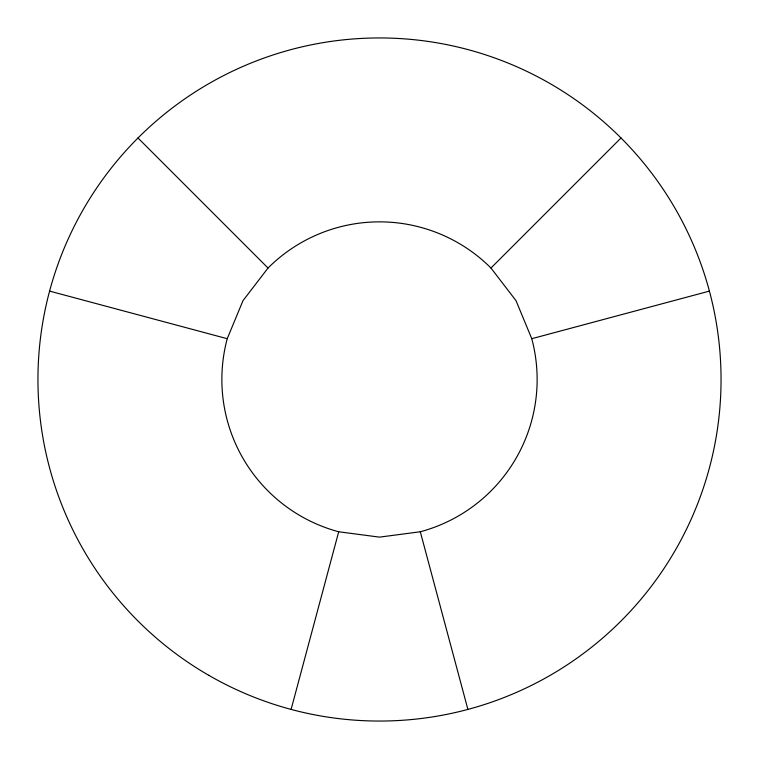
<?xml version="1.0" encoding="UTF-8"?>
<svg xmlns="http://www.w3.org/2000/svg" width="759" height="759" viewBox="0 0 759 759"><rect width="100%" height="100%" fill="white"/><g stroke="black" fill="none" stroke-linecap="round" stroke-linejoin="round"><path stroke-width="1.14" d="M291.105 709.409L338.704 531.765A157.635 157.635 0 0 1 227.235 338.704L49.591 291.105M227.235 338.704L242.984 300.678L268.031 268.031A157.635 157.635 0 0 1 490.969 268.031L621.014 137.986M467.895 709.409L420.296 531.765A157.635 157.635 0 0 0 531.765 338.704L709.409 291.105M420.296 531.765L379.5 537.135L338.704 531.765M137.986 137.986L268.031 268.031M490.969 268.031L516.016 300.678L531.765 338.704M208.725 675.292A341.55 341.55 0 0 0 721.05 379.5A341.55 341.55 0 0 0 208.725 83.708A341.55 341.55 0 0 0 208.725 675.292"/></g></svg>
